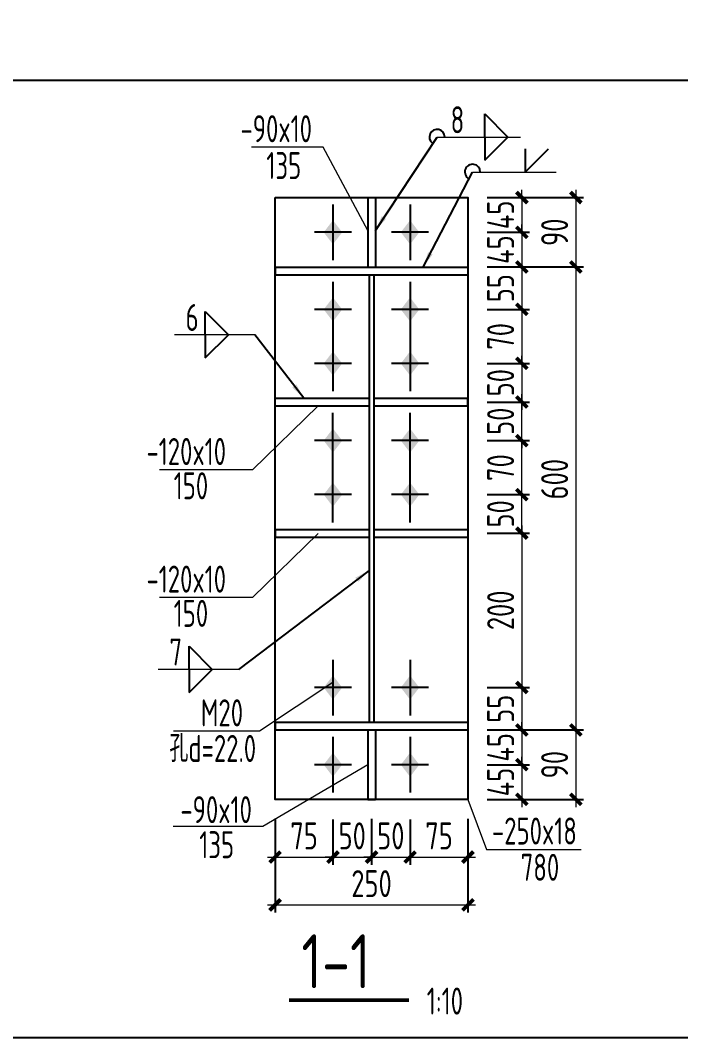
# Model space of a CAD drawing. Extents: x -2746917 to -971774, y -3334247 to -3250358.
# Drawn here: x -1076894 to -1068333, y -3302103 to -3288919 of the extents above; entities that cross this region are included whole.
import ezdxf

# ---------------------------------------------------------------- set-up
doc = ezdxf.new("R2010")
doc.units = 0
doc.header["$LTSCALE"] = 1000
doc.header["$MEASUREMENT"] = 0
doc.header["$PDMODE"] = 35
doc.linetypes.add('DOTE', pattern=[2.42, 2, -0.2, 0.02, -0.2])
doc.layers.get('0').update_dxf_attribs({"linetype": 'CONTINUOUS'})
doc.layers.get('Defpoints').update_dxf_attribs({"linetype": 'CONTINUOUS'})
for name, color, linetype in [('10', 7, 'CONTINUOUS'), ('AXIS', 253, 'DOTE'), ('COLU', 7, 'CONTINUOUS'), ('DIM', 3, 'CONTINUOUS'), ('NUM', 7, 'CONTINUOUS'), ('TEXT', 7, 'CONTINUOUS'), ('WALL', 5, 'CONTINUOUS'), ('WELD', 7, 'CONTINUOUS')]:
    doc.layers.add(name, color=color, linetype=linetype)
doc.styles.add('TSSD_Dimension', font='tssdeng.shx', dxfattribs={"width": 0.75, "bigfont": 'Hztxt.shx'})
doc.styles.add('TSSD_Label', font='tssdeng.shx', dxfattribs={"width": 0.75, "bigfont": 'hztxt.shx'})
doc.styles.add('TSSD_Rein', font='Tssdeng.shx', dxfattribs={"width": 0.75, "bigfont": 'hztxt.shx'})
doc.dimstyles.new('TSSD_10_100', dxfattribs={"dimtxt": 350, "dimasz": 100, "dimexe": 100, "dimexo": 250, "dimgap": 100, "dimtad": 1, "dimdec": 0, "dimlfac": 0.1, "dimzin": 0, "dimdsep": 46, "dimtxsty": 'TSSD_Dimension', "dimblk": 'ARCHTICK', "dimcen": 0, "dimdle": 100, "dimclrt": 7, "dimadec": 0, "dimazin": 0, "dimtfac": 1, "dimtdec": 0, "dimtix": 1, "dimtmove": 2, "dimatfit": 3, "dimldrblk": 'ARCHTICK', "dimfxl": 1, "dimtolj": 1, "dimtzin": 0, "dimlwd": 5, "dimarcsym": 0})
doc.dimstyles.new('TSSD_50_100', dxfattribs={"dimtxt": 350, "dimasz": 100, "dimexe": 100, "dimexo": 250, "dimgap": 100, "dimtad": 1, "dimdec": 0, "dimlfac": 0.5, "dimzin": 0, "dimdsep": 46, "dimtxsty": 'TSSD_Dimension', "dimblk": 'ARCHTICK', "dimcen": 0, "dimdle": 100, "dimclrt": 7, "dimadec": 0, "dimazin": 0, "dimtfac": 1, "dimtdec": 0, "dimtix": 1, "dimtmove": 2, "dimatfit": 3, "dimfxl": 1, "dimtolj": 1, "dimtzin": 0, "dimarcsym": 0})
doc.dimstyles.new('TSSD_LEADER_STYLE_200.0', dxfattribs={"dimtxt": 700, "dimasz": 200, "dimexe": 200, "dimexo": 500, "dimgap": 0.09, "dimtad": 0, "dimtih": 1, "dimtoh": 1, "dimdec": 4, "dimzin": 0, "dimdsep": 46, "dimtxsty": 'Standard', "dimcen": 0.09, "dimdle": 200, "dimclrt": 7, "dimadec": 0, "dimazin": 0, "dimtfac": 1, "dimtdec": 4, "dimtofl": 0, "dimtmove": 0, "dimatfit": 3, "dimfxl": 1, "dimtolj": 1, "dimtzin": 0, "dimarcsym": 0})

# ---------------------------------------------------------------- blocks, each defined once
blk = doc.blocks.new('_ArchTick')
at = {"color": 0, "const_width": 0.5}
blk.add_lwpolyline([(-0.71, -0.71), (0.71, 0.71)], dxfattribs=at)
blk = doc.blocks.new('*D22')
at = {"layer": 'Defpoints', "color": 0, "ltscale": 1.5}
for p in [(-1080311, -3288919), (-1035311, -3289019), (-1035311, -3289693)]:
    blk.add_point(p, dxfattribs=at)
at = {"layer": 'DIM', "color": 0, "lineweight": -2, "ltscale": 1.5}
for p, q in [((-1080311, -3289169), (-1080311, -3289793)), ((-1035311, -3289269), (-1035311, -3289793)), ((-1080411, -3289693), (-1035211, -3289693))]:
    blk.add_line(p, q, dxfattribs=at)
at = {"layer": 'DIM', "color": 0, "lineweight": -2, "ltscale": 1.5, "xscale": 100, "yscale": 100, "zscale": 100, "rotation": 180}
blk.add_blockref('_ArchTick', (-1080311, -3289693), dxfattribs=at)
at = {"layer": 'DIM', "color": 0, "lineweight": -2, "ltscale": 1.5, "xscale": 100, "yscale": 100, "zscale": 100}
blk.add_blockref('_ArchTick', (-1035311, -3289693), dxfattribs=at)
at = {"layer": 'DIM', "color": 7, "ltscale": 1.5, "insert": (-1057811, -3289418), "char_height": 350, "attachment_point": 5, "style": 'TSSD_Dimension'}
blk.add_mtext('\\A1;22500', dxfattribs=at)
blk = doc.blocks.new('A$C5C7C78FF')
at = {"layer": '10', "color": 0}
blk.add_solid([(27, -141, -192), (-73, -11, -192), (127, -11, -192), (27, 119, -192)], dxfattribs=at)
at = {"layer": 'AXIS', "color": 0, "linetype": 'ByBlock'}
for p, q in [((27, -311, -192), (27, 289, -192)), ((227, -11, -192), (-173, -11, -192))]:
    blk.add_line(p, q, dxfattribs=at)
blk = doc.blocks.new('*D722')
at = {"layer": 'Defpoints', "color": 0}
for p in [(-1071091, -3291215), (-1071091, -3291665), (-1070392, -3291665)]:
    blk.add_point(p, dxfattribs=at)
at = {"layer": 'DIM', "color": 0, "lineweight": 5}
for p, q in [((-1070392, -3291215), (-1070392, -3291115)), ((-1070392, -3291215), (-1070392, -3291665)), ((-1070392, -3291665), (-1070392, -3291765))]:
    blk.add_line(p, q, dxfattribs=at)
at = {"layer": 'DIM', "color": 0, "lineweight": -2}
for p, q in [((-1070841, -3291215), (-1070292, -3291215)), ((-1070841, -3291665), (-1070292, -3291665))]:
    blk.add_line(p, q, dxfattribs=at)
at = {"layer": 'DIM', "color": 0, "lineweight": 5, "xscale": 100, "yscale": 100, "zscale": 100}
for p, rotation in [((-1070392, -3291215), 270), ((-1070392, -3291665), 90)]:
    blk.add_blockref('_ArchTick', p, dxfattribs=dict(at, rotation=rotation))
at = {"layer": 'DIM', "color": 7, "insert": (-1070667, -3291440), "char_height": 350, "attachment_point": 5, "rotation": 90, "style": 'TSSD_Dimension'}
blk.add_mtext('\\A1;45', dxfattribs=at)
blk = doc.blocks.new('*D723')
at = {"layer": 'Defpoints', "color": 0}
for p in [(-1071091, -3291665), (-1071091, -3292115), (-1070392, -3292115)]:
    blk.add_point(p, dxfattribs=at)
at = {"layer": 'DIM', "color": 0, "lineweight": 5}
for p, q in [((-1070392, -3291665), (-1070392, -3291565)), ((-1070392, -3291665), (-1070392, -3292115)), ((-1070392, -3292115), (-1070392, -3292215))]:
    blk.add_line(p, q, dxfattribs=at)
at = {"layer": 'DIM', "color": 0, "lineweight": -2}
for p, q in [((-1070841, -3291665), (-1070292, -3291665)), ((-1070841, -3292115), (-1070292, -3292115))]:
    blk.add_line(p, q, dxfattribs=at)
at = {"layer": 'DIM', "color": 0, "lineweight": 5, "xscale": 100, "yscale": 100, "zscale": 100}
for p, rotation in [((-1070392, -3291665), 270), ((-1070392, -3292115), 90)]:
    blk.add_blockref('_ArchTick', p, dxfattribs=dict(at, rotation=rotation))
at = {"layer": 'DIM', "color": 7, "insert": (-1070667, -3291890), "char_height": 350, "attachment_point": 5, "rotation": 90, "style": 'TSSD_Dimension'}
blk.add_mtext('\\A1;45', dxfattribs=at)
blk = doc.blocks.new('*D724')
at = {"layer": 'Defpoints', "color": 0}
for p in [(-1071091, -3292115), (-1071091, -3292665), (-1070392, -3292665)]:
    blk.add_point(p, dxfattribs=at)
at = {"layer": 'DIM', "color": 0, "lineweight": 5}
blk.add_line((-1070392, -3292015), (-1070392, -3292765), dxfattribs=at)
at = {"layer": 'DIM', "color": 0, "lineweight": -2}
for p, q in [((-1070841, -3292115), (-1070292, -3292115)), ((-1070841, -3292665), (-1070292, -3292665))]:
    blk.add_line(p, q, dxfattribs=at)
at = {"layer": 'DIM', "color": 0, "lineweight": 5, "xscale": 100, "yscale": 100, "zscale": 100}
for p, rotation in [((-1070392, -3292115), 90), ((-1070392, -3292665), 270)]:
    blk.add_blockref('_ArchTick', p, dxfattribs=dict(at, rotation=rotation))
at = {"layer": 'DIM', "color": 7, "insert": (-1070667, -3292390), "char_height": 350, "attachment_point": 5, "rotation": 90, "style": 'TSSD_Dimension'}
blk.add_mtext('\\A1;55', dxfattribs=at)
blk = doc.blocks.new('*D725')
at = {"layer": 'Defpoints', "color": 0}
for p in [(-1071091, -3297565), (-1071091, -3298115), (-1070392, -3298115)]:
    blk.add_point(p, dxfattribs=at)
at = {"layer": 'DIM', "color": 0, "lineweight": 5}
blk.add_line((-1070392, -3297465), (-1070392, -3298215), dxfattribs=at)
at = {"layer": 'DIM', "color": 0, "lineweight": -2}
for p, q in [((-1070841, -3297565), (-1070292, -3297565)), ((-1070841, -3298115), (-1070292, -3298115))]:
    blk.add_line(p, q, dxfattribs=at)
at = {"layer": 'DIM', "color": 0, "lineweight": 5, "xscale": 100, "yscale": 100, "zscale": 100}
for p, rotation in [((-1070392, -3297565), 90), ((-1070392, -3298115), 270)]:
    blk.add_blockref('_ArchTick', p, dxfattribs=dict(at, rotation=rotation))
at = {"layer": 'DIM', "color": 7, "insert": (-1070667, -3297840), "char_height": 350, "attachment_point": 5, "rotation": 90, "style": 'TSSD_Dimension'}
blk.add_mtext('\\A1;55', dxfattribs=at)
blk = doc.blocks.new('*D726')
at = {"layer": 'Defpoints', "color": 0}
for p in [(-1071091, -3298115), (-1071091, -3298565), (-1070392, -3298565)]:
    blk.add_point(p, dxfattribs=at)
at = {"layer": 'DIM', "color": 0, "lineweight": -2}
for p, q in [((-1070841, -3298115), (-1070292, -3298115)), ((-1070841, -3298565), (-1070292, -3298565))]:
    blk.add_line(p, q, dxfattribs=at)
at = {"layer": 'DIM', "color": 0, "lineweight": 5}
for p, q in [((-1070392, -3298115), (-1070392, -3298015)), ((-1070392, -3298115), (-1070392, -3298565)), ((-1070392, -3298565), (-1070392, -3298665))]:
    blk.add_line(p, q, dxfattribs=at)
at = {"layer": 'DIM', "color": 0, "lineweight": 5, "xscale": 100, "yscale": 100, "zscale": 100}
for p, rotation in [((-1070392, -3298115), 270), ((-1070392, -3298565), 90)]:
    blk.add_blockref('_ArchTick', p, dxfattribs=dict(at, rotation=rotation))
at = {"layer": 'DIM', "color": 7, "insert": (-1070667, -3298340), "char_height": 350, "attachment_point": 5, "rotation": 90, "style": 'TSSD_Dimension'}
blk.add_mtext('\\A1;45', dxfattribs=at)
blk = doc.blocks.new('*D727')
at = {"layer": 'Defpoints', "color": 0}
for p in [(-1071091, -3298565), (-1071091, -3299015), (-1070392, -3299015)]:
    blk.add_point(p, dxfattribs=at)
at = {"layer": 'DIM', "color": 0, "lineweight": 5}
for p, q in [((-1070392, -3298565), (-1070392, -3298465)), ((-1070392, -3298565), (-1070392, -3299015)), ((-1070392, -3299015), (-1070392, -3299115))]:
    blk.add_line(p, q, dxfattribs=at)
at = {"layer": 'DIM', "color": 0, "lineweight": -2}
for p, q in [((-1070841, -3298565), (-1070292, -3298565)), ((-1070841, -3299015), (-1070292, -3299015))]:
    blk.add_line(p, q, dxfattribs=at)
at = {"layer": 'DIM', "color": 0, "lineweight": 5, "xscale": 100, "yscale": 100, "zscale": 100}
for p, rotation in [((-1070392, -3298565), 270), ((-1070392, -3299015), 90)]:
    blk.add_blockref('_ArchTick', p, dxfattribs=dict(at, rotation=rotation))
at = {"layer": 'DIM', "color": 7, "insert": (-1070667, -3298790), "char_height": 350, "attachment_point": 5, "rotation": 90, "style": 'TSSD_Dimension'}
blk.add_mtext('\\A1;45', dxfattribs=at)
blk = doc.blocks.new('*D728')
at = {"layer": 'Defpoints', "color": 0}
for p in [(-1073591, -3299014), (-1072841, -3299026), (-1072841, -3299763)]:
    blk.add_point(p, dxfattribs=at)
at = {"layer": 'DIM', "color": 0, "lineweight": -2}
for p, q in [((-1073591, -3299264), (-1073591, -3299863)), ((-1072841, -3299276), (-1072841, -3299863))]:
    blk.add_line(p, q, dxfattribs=at)
at = {"layer": 'DIM', "color": 0, "lineweight": 5}
blk.add_line((-1073691, -3299763), (-1072741, -3299763), dxfattribs=at)
at = {"layer": 'DIM', "color": 0, "lineweight": 5, "xscale": 100, "yscale": 100, "zscale": 100, "rotation": 180}
blk.add_blockref('_ArchTick', (-1073591, -3299763), dxfattribs=at)
at = {"layer": 'DIM', "color": 0, "lineweight": 5, "xscale": 100, "yscale": 100, "zscale": 100}
blk.add_blockref('_ArchTick', (-1072841, -3299763), dxfattribs=at)
at = {"layer": 'DIM', "color": 7, "insert": (-1073216, -3299488), "char_height": 350, "attachment_point": 5, "style": 'TSSD_Dimension'}
blk.add_mtext('\\A1;75', dxfattribs=at)
blk = doc.blocks.new('*D729')
at = {"layer": 'Defpoints', "color": 0}
for p in [(-1072841, -3299026), (-1072341, -3299015), (-1072341, -3299763)]:
    blk.add_point(p, dxfattribs=at)
at = {"layer": 'DIM', "color": 0, "lineweight": -2}
for p, q in [((-1072841, -3299276), (-1072841, -3299863)), ((-1072341, -3299265), (-1072341, -3299863))]:
    blk.add_line(p, q, dxfattribs=at)
at = {"layer": 'DIM', "color": 0, "lineweight": 5}
for p, q in [((-1072841, -3299763), (-1072941, -3299763)), ((-1072841, -3299763), (-1072341, -3299763)), ((-1072341, -3299763), (-1072241, -3299763))]:
    blk.add_line(p, q, dxfattribs=at)
at = {"layer": 'DIM', "color": 0, "lineweight": 5, "xscale": 100, "yscale": 100, "zscale": 100}
blk.add_blockref('_ArchTick', (-1072841, -3299763), dxfattribs=at)
at = {"layer": 'DIM', "color": 0, "lineweight": 5, "xscale": 100, "yscale": 100, "zscale": 100, "rotation": 180}
blk.add_blockref('_ArchTick', (-1072341, -3299763), dxfattribs=at)
at = {"layer": 'DIM', "color": 7, "insert": (-1072591, -3299488), "char_height": 350, "attachment_point": 5, "style": 'TSSD_Dimension'}
blk.add_mtext('\\A1;50', dxfattribs=at)
blk = doc.blocks.new('*D730')
at = {"layer": 'Defpoints', "color": 0}
for p in [(-1072341, -3299015), (-1071841, -3299026), (-1071841, -3299763)]:
    blk.add_point(p, dxfattribs=at)
at = {"layer": 'DIM', "color": 0, "lineweight": -2}
for p, q in [((-1072341, -3299265), (-1072341, -3299863)), ((-1071841, -3299276), (-1071841, -3299863))]:
    blk.add_line(p, q, dxfattribs=at)
at = {"layer": 'DIM', "color": 0, "lineweight": 5}
for p, q in [((-1072341, -3299763), (-1072441, -3299763)), ((-1072341, -3299763), (-1071841, -3299763)), ((-1071841, -3299763), (-1071741, -3299763))]:
    blk.add_line(p, q, dxfattribs=at)
at = {"layer": 'DIM', "color": 0, "lineweight": 5, "xscale": 100, "yscale": 100, "zscale": 100}
blk.add_blockref('_ArchTick', (-1072341, -3299763), dxfattribs=at)
at = {"layer": 'DIM', "color": 0, "lineweight": 5, "xscale": 100, "yscale": 100, "zscale": 100, "rotation": 180}
blk.add_blockref('_ArchTick', (-1071841, -3299763), dxfattribs=at)
at = {"layer": 'DIM', "color": 7, "insert": (-1072091, -3299488), "char_height": 350, "attachment_point": 5, "style": 'TSSD_Dimension'}
blk.add_mtext('\\A1;50', dxfattribs=at)
blk = doc.blocks.new('*D731')
at = {"layer": 'Defpoints', "color": 0}
for p in [(-1071841, -3299026), (-1071091, -3299015), (-1071091, -3299763)]:
    blk.add_point(p, dxfattribs=at)
at = {"layer": 'DIM', "color": 0, "lineweight": -2}
for p, q in [((-1071841, -3299276), (-1071841, -3299863)), ((-1071091, -3299265), (-1071091, -3299863))]:
    blk.add_line(p, q, dxfattribs=at)
at = {"layer": 'DIM', "color": 0, "lineweight": 5}
blk.add_line((-1071941, -3299763), (-1070991, -3299763), dxfattribs=at)
at = {"layer": 'DIM', "color": 0, "lineweight": 5, "xscale": 100, "yscale": 100, "zscale": 100, "rotation": 180}
blk.add_blockref('_ArchTick', (-1071841, -3299763), dxfattribs=at)
at = {"layer": 'DIM', "color": 0, "lineweight": 5, "xscale": 100, "yscale": 100, "zscale": 100}
blk.add_blockref('_ArchTick', (-1071091, -3299763), dxfattribs=at)
at = {"layer": 'DIM', "color": 7, "insert": (-1071466, -3299488), "char_height": 350, "attachment_point": 5, "style": 'TSSD_Dimension'}
blk.add_mtext('\\A1;75', dxfattribs=at)
blk = doc.blocks.new('*D732')
at = {"layer": 'Defpoints', "color": 0}
for p in [(-1073591, -3299014), (-1071091, -3299015), (-1071091, -3300382)]:
    blk.add_point(p, dxfattribs=at)
at = {"layer": 'DIM', "color": 0, "lineweight": -2}
for p, q in [((-1073591, -3299264), (-1073591, -3300482)), ((-1071091, -3299265), (-1071091, -3300482))]:
    blk.add_line(p, q, dxfattribs=at)
at = {"layer": 'DIM', "color": 0, "lineweight": 5}
blk.add_line((-1073691, -3300382), (-1070991, -3300382), dxfattribs=at)
at = {"layer": 'DIM', "color": 0, "lineweight": 5, "xscale": 100, "yscale": 100, "zscale": 100, "rotation": 180}
blk.add_blockref('_ArchTick', (-1073591, -3300382), dxfattribs=at)
at = {"layer": 'DIM', "color": 0, "lineweight": 5, "xscale": 100, "yscale": 100, "zscale": 100}
blk.add_blockref('_ArchTick', (-1071091, -3300382), dxfattribs=at)
at = {"layer": 'DIM', "color": 7, "insert": (-1072341, -3300107), "char_height": 350, "attachment_point": 5, "style": 'TSSD_Dimension'}
blk.add_mtext('\\A1;250', dxfattribs=at)
blk = doc.blocks.new('_WELD004')
at = {"color": 0, "linetype": 'ByBlock'}
for p, q in [((0, 1), (1, 0)), ((0, 0), (0, 1))]:
    blk.add_line(p, q, dxfattribs=at)
blk = doc.blocks.new('*D733')
at = {"layer": 'Defpoints', "color": 0}
for p in [(-1071091, -3291215), (-1071091, -3292115), (-1069692, -3292115)]:
    blk.add_point(p, dxfattribs=at)
at = {"layer": 'DIM', "color": 0, "lineweight": 5}
blk.add_line((-1069692, -3291115), (-1069692, -3292215), dxfattribs=at)
at = {"layer": 'DIM', "color": 0, "lineweight": -2}
for p, q in [((-1070841, -3291215), (-1069592, -3291215)), ((-1070841, -3292115), (-1069592, -3292115))]:
    blk.add_line(p, q, dxfattribs=at)
at = {"layer": 'DIM', "color": 0, "lineweight": 5, "xscale": 100, "yscale": 100, "zscale": 100}
for p, rotation in [((-1069692, -3291215), 90), ((-1069692, -3292115), 270)]:
    blk.add_blockref('_ArchTick', p, dxfattribs=dict(at, rotation=rotation))
at = {"layer": 'DIM', "color": 7, "insert": (-1069967, -3291665), "char_height": 350, "attachment_point": 5, "rotation": 90, "style": 'TSSD_Dimension'}
blk.add_mtext('\\A1;90', dxfattribs=at)
blk = doc.blocks.new('*D734')
at = {"layer": 'Defpoints', "color": 0}
for p in [(-1071091, -3298115), (-1071091, -3299015), (-1069692, -3299015)]:
    blk.add_point(p, dxfattribs=at)
at = {"layer": 'DIM', "color": 0, "lineweight": -2}
for p, q in [((-1070841, -3298115), (-1069592, -3298115)), ((-1070841, -3299015), (-1069592, -3299015))]:
    blk.add_line(p, q, dxfattribs=at)
at = {"layer": 'DIM', "color": 0, "lineweight": 5}
blk.add_line((-1069692, -3298015), (-1069692, -3299115), dxfattribs=at)
at = {"layer": 'DIM', "color": 0, "lineweight": 5, "xscale": 100, "yscale": 100, "zscale": 100}
for p, rotation in [((-1069692, -3298115), 90), ((-1069692, -3299015), 270)]:
    blk.add_blockref('_ArchTick', p, dxfattribs=dict(at, rotation=rotation))
at = {"layer": 'DIM', "color": 7, "insert": (-1069967, -3298565), "char_height": 350, "attachment_point": 5, "rotation": 90, "style": 'TSSD_Dimension'}
blk.add_mtext('\\A1;90', dxfattribs=at)
blk = doc.blocks.new('*D735')
at = {"layer": 'Defpoints', "color": 0}
for p in [(-1071091, -3292115), (-1071091, -3298115), (-1069692, -3298115)]:
    blk.add_point(p, dxfattribs=at)
at = {"layer": 'DIM', "color": 0, "lineweight": 5}
blk.add_line((-1069692, -3292015), (-1069692, -3298215), dxfattribs=at)
at = {"layer": 'DIM', "color": 0, "lineweight": -2}
for p, q in [((-1070841, -3292115), (-1069592, -3292115)), ((-1070841, -3298115), (-1069592, -3298115))]:
    blk.add_line(p, q, dxfattribs=at)
at = {"layer": 'DIM', "color": 0, "lineweight": 5, "xscale": 100, "yscale": 100, "zscale": 100}
for p, rotation in [((-1069692, -3292115), 90), ((-1069692, -3298115), 270)]:
    blk.add_blockref('_ArchTick', p, dxfattribs=dict(at, rotation=rotation))
at = {"layer": 'DIM', "color": 7, "insert": (-1069967, -3294865), "char_height": 350, "attachment_point": 5, "rotation": 90, "style": 'TSSD_Dimension'}
blk.add_mtext('\\A1;600', dxfattribs=at)
blk = doc.blocks.new('*D736')
at = {"layer": 'Defpoints', "color": 0, "ltscale": 1.5}
for p in [(-1071090, -3292665), (-1071091, -3293365, -288), (-1070392, -3293365)]:
    blk.add_point(p, dxfattribs=at)
at = {"layer": 'DIM', "color": 0, "lineweight": 5, "ltscale": 1.5}
blk.add_line((-1070392, -3292565), (-1070392, -3293465), dxfattribs=at)
at = {"layer": 'DIM', "color": 0, "lineweight": -2, "ltscale": 1.5}
for p, q in [((-1070840, -3292665), (-1070292, -3292665)), ((-1070841, -3293365), (-1070292, -3293365))]:
    blk.add_line(p, q, dxfattribs=at)
at = {"layer": 'DIM', "color": 0, "lineweight": 5, "ltscale": 1.5, "xscale": 100, "yscale": 100, "zscale": 100}
for p, rotation in [((-1070392, -3292665), 90), ((-1070392, -3293365), 270)]:
    blk.add_blockref('_ArchTick', p, dxfattribs=dict(at, rotation=rotation))
at = {"layer": 'DIM', "color": 7, "lineweight": 5, "ltscale": 1.5, "insert": (-1070667, -3293015), "char_height": 350, "attachment_point": 5, "rotation": 90, "style": 'TSSD_Dimension'}
blk.add_mtext('\\A1;70', dxfattribs=at)
blk = doc.blocks.new('*D737')
at = {"layer": 'Defpoints', "color": 0, "ltscale": 1.5}
for p in [(-1071091, -3293365), (-1071091, -3293865), (-1070392, -3293865)]:
    blk.add_point(p, dxfattribs=at)
at = {"layer": 'DIM', "color": 0, "lineweight": -2, "ltscale": 1.5}
for p, q in [((-1070841, -3293365), (-1070292, -3293365)), ((-1070841, -3293865), (-1070292, -3293865))]:
    blk.add_line(p, q, dxfattribs=at)
at = {"layer": 'DIM', "color": 0, "lineweight": 5, "ltscale": 1.5}
for p, q in [((-1070392, -3293365), (-1070392, -3293265)), ((-1070392, -3293365), (-1070392, -3293865)), ((-1070392, -3293865), (-1070392, -3293965))]:
    blk.add_line(p, q, dxfattribs=at)
at = {"layer": 'DIM', "color": 0, "lineweight": 5, "ltscale": 1.5, "xscale": 100, "yscale": 100, "zscale": 100}
for p, rotation in [((-1070392, -3293365), 270), ((-1070392, -3293865), 90)]:
    blk.add_blockref('_ArchTick', p, dxfattribs=dict(at, rotation=rotation))
at = {"layer": 'DIM', "color": 7, "ltscale": 1.5, "insert": (-1070667, -3293615), "char_height": 350, "attachment_point": 5, "rotation": 90, "style": 'TSSD_Dimension'}
blk.add_mtext('\\A1;50', dxfattribs=at)
blk = doc.blocks.new('*D738')
at = {"layer": 'Defpoints', "color": 0}
for p in [(-1071091, -3295065), (-1070392, -3295065), (-1071091, -3295565)]:
    blk.add_point(p, dxfattribs=at)
at = {"layer": 'DIM', "color": 0, "lineweight": -2}
for p, q in [((-1070841, -3295065), (-1070292, -3295065)), ((-1070841, -3295565), (-1070292, -3295565))]:
    blk.add_line(p, q, dxfattribs=at)
at = {"layer": 'DIM', "color": 0, "lineweight": 5}
for p, q in [((-1070392, -3295065), (-1070392, -3294965)), ((-1070392, -3295565), (-1070392, -3295065)), ((-1070392, -3295565), (-1070392, -3295665))]:
    blk.add_line(p, q, dxfattribs=at)
at = {"layer": 'DIM', "color": 0, "lineweight": 5, "xscale": 100, "yscale": 100, "zscale": 100}
for p, rotation in [((-1070392, -3295065), 270), ((-1070392, -3295565), 90)]:
    blk.add_blockref('_ArchTick', p, dxfattribs=dict(at, rotation=rotation))
at = {"layer": 'DIM', "color": 7, "insert": (-1070667, -3295315), "char_height": 350, "attachment_point": 5, "rotation": 90, "style": 'TSSD_Dimension'}
blk.add_mtext('\\A1;50', dxfattribs=at)
blk = doc.blocks.new('*D739')
at = {"layer": 'Defpoints', "color": 0, "ltscale": 1.5}
for p in [(-1071091, -3294365, -288), (-1070392, -3294365), (-1071090, -3295065)]:
    blk.add_point(p, dxfattribs=at)
at = {"layer": 'DIM', "color": 0, "lineweight": 5, "ltscale": 1.5}
blk.add_line((-1070392, -3295165), (-1070392, -3294265), dxfattribs=at)
at = {"layer": 'DIM', "color": 0, "lineweight": -2, "ltscale": 1.5}
for p, q in [((-1070841, -3294365), (-1070292, -3294365)), ((-1070840, -3295065), (-1070292, -3295065))]:
    blk.add_line(p, q, dxfattribs=at)
at = {"layer": 'DIM', "color": 0, "lineweight": 5, "ltscale": 1.5, "xscale": 100, "yscale": 100, "zscale": 100}
for p, rotation in [((-1070392, -3294365), 90), ((-1070392, -3295065), 270)]:
    blk.add_blockref('_ArchTick', p, dxfattribs=dict(at, rotation=rotation))
at = {"layer": 'DIM', "color": 7, "lineweight": 5, "ltscale": 1.5, "insert": (-1070667, -3294715), "char_height": 350, "attachment_point": 5, "rotation": 90, "style": 'TSSD_Dimension'}
blk.add_mtext('\\A1;70', dxfattribs=at)
blk = doc.blocks.new('*D740')
at = {"layer": 'Defpoints', "color": 0, "ltscale": 1.5}
for p in [(-1071091, -3293865), (-1070392, -3293865), (-1071091, -3294365)]:
    blk.add_point(p, dxfattribs=at)
at = {"layer": 'DIM', "color": 0, "lineweight": 5, "ltscale": 1.5}
for p, q in [((-1070392, -3293865), (-1070392, -3293765)), ((-1070392, -3294365), (-1070392, -3293865)), ((-1070392, -3294365), (-1070392, -3294465))]:
    blk.add_line(p, q, dxfattribs=at)
at = {"layer": 'DIM', "color": 0, "lineweight": -2, "ltscale": 1.5}
for p, q in [((-1070841, -3293865), (-1070292, -3293865)), ((-1070841, -3294365), (-1070292, -3294365))]:
    blk.add_line(p, q, dxfattribs=at)
at = {"layer": 'DIM', "color": 0, "lineweight": 5, "ltscale": 1.5, "xscale": 100, "yscale": 100, "zscale": 100}
for p, rotation in [((-1070392, -3293865), 270), ((-1070392, -3294365), 90)]:
    blk.add_blockref('_ArchTick', p, dxfattribs=dict(at, rotation=rotation))
at = {"layer": 'DIM', "color": 7, "ltscale": 1.5, "insert": (-1070667, -3294115), "char_height": 350, "attachment_point": 5, "rotation": 90, "style": 'TSSD_Dimension'}
blk.add_mtext('\\A1;50', dxfattribs=at)
blk = doc.blocks.new('*D741')
at = {"layer": 'Defpoints', "color": 0, "ltscale": 1.5}
for p in [(-1071091, -3295565), (-1071091, -3297565), (-1070392, -3297565)]:
    blk.add_point(p, dxfattribs=at)
at = {"layer": 'DIM', "color": 0, "lineweight": 5, "ltscale": 1.5}
blk.add_line((-1070392, -3295465), (-1070392, -3297665), dxfattribs=at)
at = {"layer": 'DIM', "color": 0, "lineweight": -2, "ltscale": 1.5}
for p, q in [((-1070841, -3295565), (-1070292, -3295565)), ((-1070841, -3297565), (-1070292, -3297565))]:
    blk.add_line(p, q, dxfattribs=at)
at = {"layer": 'DIM', "color": 0, "lineweight": 5, "ltscale": 1.5, "xscale": 100, "yscale": 100, "zscale": 100}
for p, rotation in [((-1070392, -3295565), 90), ((-1070392, -3297565), 270)]:
    blk.add_blockref('_ArchTick', p, dxfattribs=dict(at, rotation=rotation))
at = {"layer": 'DIM', "color": 7, "ltscale": 1.5, "insert": (-1070667, -3296565), "char_height": 350, "attachment_point": 5, "rotation": 90, "style": 'TSSD_Dimension'}
blk.add_mtext('\\A1;200', dxfattribs=at)

msp = doc.modelspace()

# ---------------------------------------------------------------- linework, layer by layer
at = {"layer": 'COLU', "linetype": 'ByBlock', "lineweight": 9}
for p, q in [((-1072969.01, -3290562.12, -96), (-1073895.06, -3290562.12, -96)), ((-1072390.81, -3291640.39, -288), (-1072969.01, -3290562.12, -96)), ((-1073030.81, -3293915.39, -288), (-1073883.88, -3294745.49, -288)), ((-1073883.88, -3294745.49, -288), (-1075089.66, -3294745.49, -288)), ((-1073030.81, -3295569.06, -288), (-1073883.88, -3296399.16, -288)), ((-1073883.88, -3296399.16, -288), (-1075089.66, -3296399.16, -288)), ((-1072840.81, -3297502.16, -288), (-1073791.89, -3298131.76, -96)), ((-1072390.81, -3298565.39, -288), (-1073751.1, -3299364.5, -288)), ((-1071090.81, -3299015.39, -288), (-1070849.83, -3299663.9, -96)), ((-1073751.1, -3299364.5, -288), (-1074912.09, -3299364.5, -288)), ((-1070849.83, -3299663.9, -96), (-1069623.77, -3299663.9, -96))]:
    msp.add_line(p, q, dxfattribs=at)
at = {"layer": 'COLU', "linetype": 'ByBlock'}
for p, q in [((-1072390.81, -3291215.39, -288), (-1072390.81, -3292115.39, -288)), ((-1072290.81, -3291215.39, -288), (-1072290.81, -3292115.39, -288)), ((-1073590.81, -3292115.39, -288), (-1071090.81, -3292115.39, -288)), ((-1073590.81, -3292115.39, -288), (-1073590.81, -3292215.39, -288)), ((-1072390.81, -3292115.39, -288), (-1072290.81, -3292115.39, -288)), ((-1071090.81, -3292115.39, -288), (-1071090.81, -3292215.39, -288)), ((-1073590.81, -3292215.39, -288), (-1071090.81, -3292215.39, -288)), ((-1072370.81, -3292215.39, -288), (-1072370.81, -3298015.39, -288)), ((-1072310.81, -3292215.39, -288), (-1072310.81, -3298015.39, -288)), ((-1073590.81, -3293815.39, -288), (-1072370.81, -3293815.39, -288)), ((-1073590.81, -3293915.39, -288), (-1073590.81, -3293815.39, -288)), ((-1072310.81, -3293815.39, -288), (-1071090.81, -3293815.39, -288)), ((-1071090.81, -3293915.39, -288), (-1071090.81, -3293815.39, -288)), ((-1073590.81, -3293915.39, -288), (-1072370.81, -3293915.39, -288)), ((-1072310.81, -3293915.39, -288), (-1071090.81, -3293915.39, -288)), ((-1073590.81, -3295515.39, -288), (-1072370.81, -3295515.39, -288)), ((-1073590.81, -3295515.39, -288), (-1073590.81, -3295615.39, -288)), ((-1073590.81, -3295615.39, -288), (-1072370.81, -3295615.39, -288)), ((-1072310.81, -3295515.39, -288), (-1071090.81, -3295515.39, -288)), ((-1072310.81, -3295615.39, -288), (-1071090.81, -3295615.39, -288)), ((-1071090.81, -3295515.39, -288), (-1071090.81, -3295615.39, -288)), ((-1071090.81, -3296315.39, -288), (-1071090.81, -3296415.39, -288)), ((-1073590.81, -3298015.39, -288), (-1071090.81, -3298015.39, -288)), ((-1073590.81, -3298015.39, -288), (-1073590.81, -3298115.39, -288)), ((-1073590.81, -3298115.39, -288), (-1071090.81, -3298115.39, -288)), ((-1072390.81, -3298115.39, -288), (-1072390.81, -3299015.39, -288)), ((-1072290.81, -3298115.39, -288), (-1072290.81, -3299015.39, -288)), ((-1071090.81, -3298015.39, -288), (-1071090.81, -3298115.39, -288)), ((-1072390.81, -3299015.39, -288), (-1072290.81, -3299015.39, -288))]:
    msp.add_line(p, q, dxfattribs=at)
at = {"layer": 'COLU', "elevation": -288}
msp.add_lwpolyline([(-1073590.81, -3291215.39), (-1071090.81, -3291215.39), (-1071090.81, -3299015.39), (-1073590.81, -3299015.39)], close=True, dxfattribs=at)
at = {"layer": 'NUM', "const_width": 50}
msp.add_lwpolyline([(-1073412.85, -3301616.74), (-1071854.58, -3301616.74)], dxfattribs=at)
at = {"layer": 'TEXT', "lineweight": 9}
msp.add_line((-1073791.89, -3298131.76, -96), (-1074908.68, -3298131.76, -96), dxfattribs=at)
at = {"layer": 'WALL', "color": 4}
msp.add_line((-1084609.85, -3302102.8), (-1020832.46, -3302102.8), dxfattribs=at)
at = {"layer": 'WELD', "lineweight": 9}
for p, q in [((-1071491.5, -3290432.12, -288), (-1070407.54, -3290432.12, -288)), ((-1071030.85, -3290884.34, -288), (-1069946.89, -3290884.34, -288)), ((-1073855.25, -3292993.87, -576), (-1074896.35, -3292993.87, -576)), ((-1074065.02, -3297329.96, -576), (-1075106.11, -3297329.96, -576))]:
    msp.add_line(p, q, dxfattribs=at)
at = {"layer": 'WELD'}
for centre, end in [((-1071491.5, -3290432.12, -288), 232.532418), ((-1071030.85, -3290884.34, -288), 242.549377)]:
    msp.add_arc(centre, 100, 0, end, dxfattribs=at)

# ---------------------------------------------------------------- block references
at = {"layer": 'COLU', "linetype": 'ByBlock', "xscale": -1.199999999953434, "yscale": 1.199999999720603, "zscale": 1.200000000000045, "rotation": 180}
for p in [(-1072873.49, -3291678.82, -57.6), (-1071873.49, -3291678.82, -57.6), (-1072873.49, -3292678.82, -57.6), (-1071873.49, -3292678.82, -57.6), (-1072873.49, -3293378.82, -57.6), (-1071873.49, -3293378.82, -57.6), (-1072873.49, -3297578.82, -57.6), (-1071873.49, -3297578.82, -57.6), (-1072873.49, -3298578.82, -57.6), (-1071873.49, -3298578.82, -57.6)]:
    msp.add_blockref('A$C5C7C78FF', p, dxfattribs=at)
at = {"layer": 'COLU', "linetype": 'ByBlock', "xscale": 1.199999999953434, "yscale": 1.200000000186265, "zscale": 1.200000000000045}
for p in [(-1072873.49, -3294351.96, -57.6), (-1071873.49, -3294351.96, -57.6), (-1072873.49, -3295051.96, -57.6), (-1071873.49, -3295051.96, -57.6)]:
    msp.add_blockref('A$C5C7C78FF', p, dxfattribs=at)
at = {"layer": 'WELD', "yscale": 300, "zscale": 300}
for p, xscale, rotation in [((-1070871.79, -3290432.12, -288), 300, 359.999999999911), ((-1070871.79, -3290432.12, -288), -300, 180), ((-1070346.89, -3290584.34, -288), -300, 180), ((-1074496.35, -3292993.87, -576), -300, 180), ((-1074706.11, -3297329.96, -576), -300, 180)]:
    msp.add_blockref('_WELD004', p, dxfattribs=dict(at, xscale=xscale, rotation=rotation))
at = {"layer": 'WELD', "xscale": 300, "yscale": 300, "zscale": 300}
for p in [(-1074496.35, -3292993.87, -576), (-1074706.11, -3297329.96, -576)]:
    msp.add_blockref('_WELD004', p, dxfattribs=at)

# ---------------------------------------------------------------- texts
at = {"layer": 'TEXT', "lineweight": 9}
for s, height, style, width, p in [('8', 350, 'TSSD_Rein', 0.7, (-1071315.23, -3290382.12, -288)), ('-90x10', 350, 'TSSD_Rein', 0.7, (-1074039.76, -3290498.26, -96)), ('135', 350, 'TSSD_Rein', 0.7, (-1073703.85, -3290975.44, -96)), ('6', 350, 'TSSD_Rein', 0.7, (-1074751.46, -3292943.87, -576)), ('-120x10', 350, 'TSSD_Rein', 0.7, (-1075258.35, -3294681.63, -288)), ('150', 350, 'TSSD_Rein', 0.7, (-1074905.73, -3295125.63, -288)), ('-120x10', 350, 'TSSD_Rein', 0.7, (-1075258.35, -3296335.3, -288)), ('150', 350, 'TSSD_Rein', 0.7, (-1074905.73, -3296779.31, -288)), ('7', 350, 'TSSD_Rein', 0.7, (-1074961.23, -3297279.96, -576)), ('M20', 350, 'TSSD_Rein', 0.7, (-1074553.72, -3298068.31, -96)), ('孔d=22.0', 350, 'TSSD_Rein', 0.7, (-1074960.9, -3298529.9, -96)), ('-90x10', 350, 'TSSD_Rein', 0.7, (-1074819.18, -3299322.89, -288)), ('-250x18', 350, 'TSSD_Rein', 0.7, (-1070780.21, -3299600.04, -96)), ('135', 350, 'TSSD_Rein', 0.7, (-1074573.87, -3299777.82, -288)), ('780', 350, 'TSSD_Rein', 0.7, (-1070407.69, -3300070.51, -96)), ('1-1', 700, 'TSSD_Label', 0.8, (-1073249.85, -3301463.34)), ('1:10', 350, 'TSSD_Rein', 0.7, (-1071624.6, -3301803.91))]:
    msp.add_text(s, height=height, dxfattribs=dict(at, style=style, width=width)).set_placement(p)

# ---------------------------------------------------------------- dimensions: what is measured, and where the dimension line sits
at = {"layer": 'DIM', "ltscale": 1.5}
dim = msp.add_linear_dim(base=(-1035311.42, -3289692.53), p1=(-1080311.42, -3288918.74), p2=(-1035311.42, -3289018.74), dimstyle='TSSD_50_100', dxfattribs=at)
dim.commit()
dim.dimension.update_dxf_attribs({"geometry": '*D22', "text_midpoint": (-1057811.42, -3289417.53)})
at = {"layer": 'DIM'}
for base, p1, p2, angle, picture, middle in [((-1070391.77, -3291665.39, -288), (-1071090.81, -3291215.39, -288), (-1071090.81, -3291665.39, -288), 90, '*D722', (-1070666.77, -3291440.39, -288)), ((-1069691.81, -3292115.39, -288), (-1071090.81, -3291215.39, -288), (-1071090.81, -3292115.39, -288), 90, '*D733', (-1069966.81, -3291665.39, -288)), ((-1070391.77, -3292115.39, -288), (-1071090.81, -3291665.39, -288), (-1071090.81, -3292115.39, -288), 90, '*D723', (-1070666.77, -3291890.39, -288)), ((-1070391.77, -3292665.39, -288), (-1071090.81, -3292115.39, -288), (-1071090.81, -3292665.39, -288), 90, '*D724', (-1070666.77, -3292390.39, -288)), ((-1070391.77, -3295065.39, -288), (-1071090.81, -3295565.39, -288), (-1071090.81, -3295065.39, -288), 270, '*D738', (-1070666.77, -3295315.39, -288)), ((-1070391.77, -3298115.39, -288), (-1071090.81, -3297565.39, -288), (-1071090.81, -3298115.39, -288), 90, '*D725', (-1070666.77, -3297840.39, -288)), ((-1070391.77, -3298565.39, -288), (-1071090.81, -3298115.39, -288), (-1071090.81, -3298565.39, -288), 90, '*D726', (-1070666.77, -3298340.39, -288)), ((-1069691.81, -3299015.39, -288), (-1071090.81, -3298115.39, -288), (-1071090.81, -3299015.39, -288), 90, '*D734', (-1069966.81, -3298565.39, -288)), ((-1070391.77, -3299015.39, -288), (-1071090.81, -3298565.39, -288), (-1071090.81, -3299015.39, -288), 90, '*D727', (-1070666.77, -3298790.39, -288))]:
    dim = msp.add_linear_dim(base=base, p1=p1, p2=p2, angle=angle, dimstyle='TSSD_10_100', dxfattribs=at)
    dim.commit()
    dim.dimension.update_dxf_attribs({"geometry": picture, "text_midpoint": middle})
dim = msp.add_linear_dim(base=(-1069691.81, -3298115.39, -288), p1=(-1071090.81, -3292115.39, -288), p2=(-1071090.81, -3298115.39, -288), angle=90, dimstyle='TSSD_10_100', dxfattribs=at)
dim.commit()
dim.dimension.update_dxf_attribs({"geometry": '*D735', "text_midpoint": (-1069966.81, -3294865.39, -288), "dimtype": 160})
at = {"layer": 'DIM', "lineweight": 5, "ltscale": 1.5}
for base, p1, p2, angle, picture, middle in [((-1070391.77, -3293365.39), (-1071089.82, -3292665.39), (-1071090.81, -3293365.39, -288), 90, '*D736', (-1070666.77, -3293015.39)), ((-1070391.77, -3294365.39), (-1071089.82, -3295065.39), (-1071090.81, -3294365.39, -288), 270, '*D739', (-1070666.77, -3294715.39))]:
    dim = msp.add_linear_dim(base=base, p1=p1, p2=p2, angle=angle, dimstyle='TSSD_10_100', dxfattribs=at)
    dim.commit()
    dim.dimension.update_dxf_attribs({"geometry": picture, "text_midpoint": middle})
at = {"layer": 'DIM', "ltscale": 1.5}
for base, p1, p2, angle, picture, middle in [((-1070391.77, -3293865.39, -288), (-1071090.81, -3293365.39, -288), (-1071090.81, -3293865.39, -288), 90, '*D737', (-1070666.77, -3293615.39, -288)), ((-1070391.77, -3293865.39, -288), (-1071090.81, -3294365.39, -288), (-1071090.81, -3293865.39, -288), 270, '*D740', (-1070666.77, -3294115.39, -288)), ((-1070391.77, -3297565.39), (-1071090.81, -3295565.39), (-1071090.81, -3297565.39), 90, '*D741', (-1070666.77, -3296565.39))]:
    dim = msp.add_linear_dim(base=base, p1=p1, p2=p2, angle=angle, dimstyle='TSSD_10_100', dxfattribs=at)
    dim.commit()
    dim.dimension.update_dxf_attribs({"geometry": picture, "text_midpoint": middle})
at = {"layer": 'DIM'}
for base, p1, p2, picture, middle in [((-1072840.81, -3299762.68, -288), (-1073590.79, -3299013.8, -288), (-1072840.81, -3299025.59, -288), '*D728', (-1073215.8, -3299487.68, -288)), ((-1071090.81, -3300381.65, -288), (-1073590.79, -3299013.8, -288), (-1071090.81, -3299015.39, -288), '*D732', (-1072340.8, -3300106.65, -288)), ((-1072340.81, -3299762.68, -288), (-1072840.81, -3299025.59, -288), (-1072340.81, -3299015.39, -288), '*D729', (-1072590.81, -3299487.68, -288)), ((-1071840.81, -3299762.68, -288), (-1072340.81, -3299015.39, -288), (-1071840.81, -3299025.59, -288), '*D730', (-1072090.81, -3299487.68, -288)), ((-1071090.81, -3299762.68, -288), (-1071840.81, -3299025.59, -288), (-1071090.81, -3299015.39, -288), '*D731', (-1071465.81, -3299487.68, -288))]:
    dim = msp.add_linear_dim(base=base, p1=p1, p2=p2, dimstyle='TSSD_10_100', dxfattribs=at)
    dim.commit()
    dim.dimension.update_dxf_attribs({"geometry": picture, "text_midpoint": middle})

# ---------------------------------------------------------------- leaders
at = {"layer": 'WELD', "lineweight": 9}
for points in [[(-1072290.81, -3291641.15, -288), (-1071491.5, -3290432.12, -288)], [(-1071670.35, -3292115.39, -288), (-1071030.85, -3290884.34, -288)], [(-1073219.28, -3293815.39, -576), (-1073855.25, -3292993.87, -576)], [(-1072370.81, -3296047.4, -576), (-1074065.02, -3297329.96, -576)]]:
    msp.add_leader(points, dimstyle='TSSD_LEADER_STYLE_200.0', dxfattribs=at)

doc.saveas('drawing.dxf')
